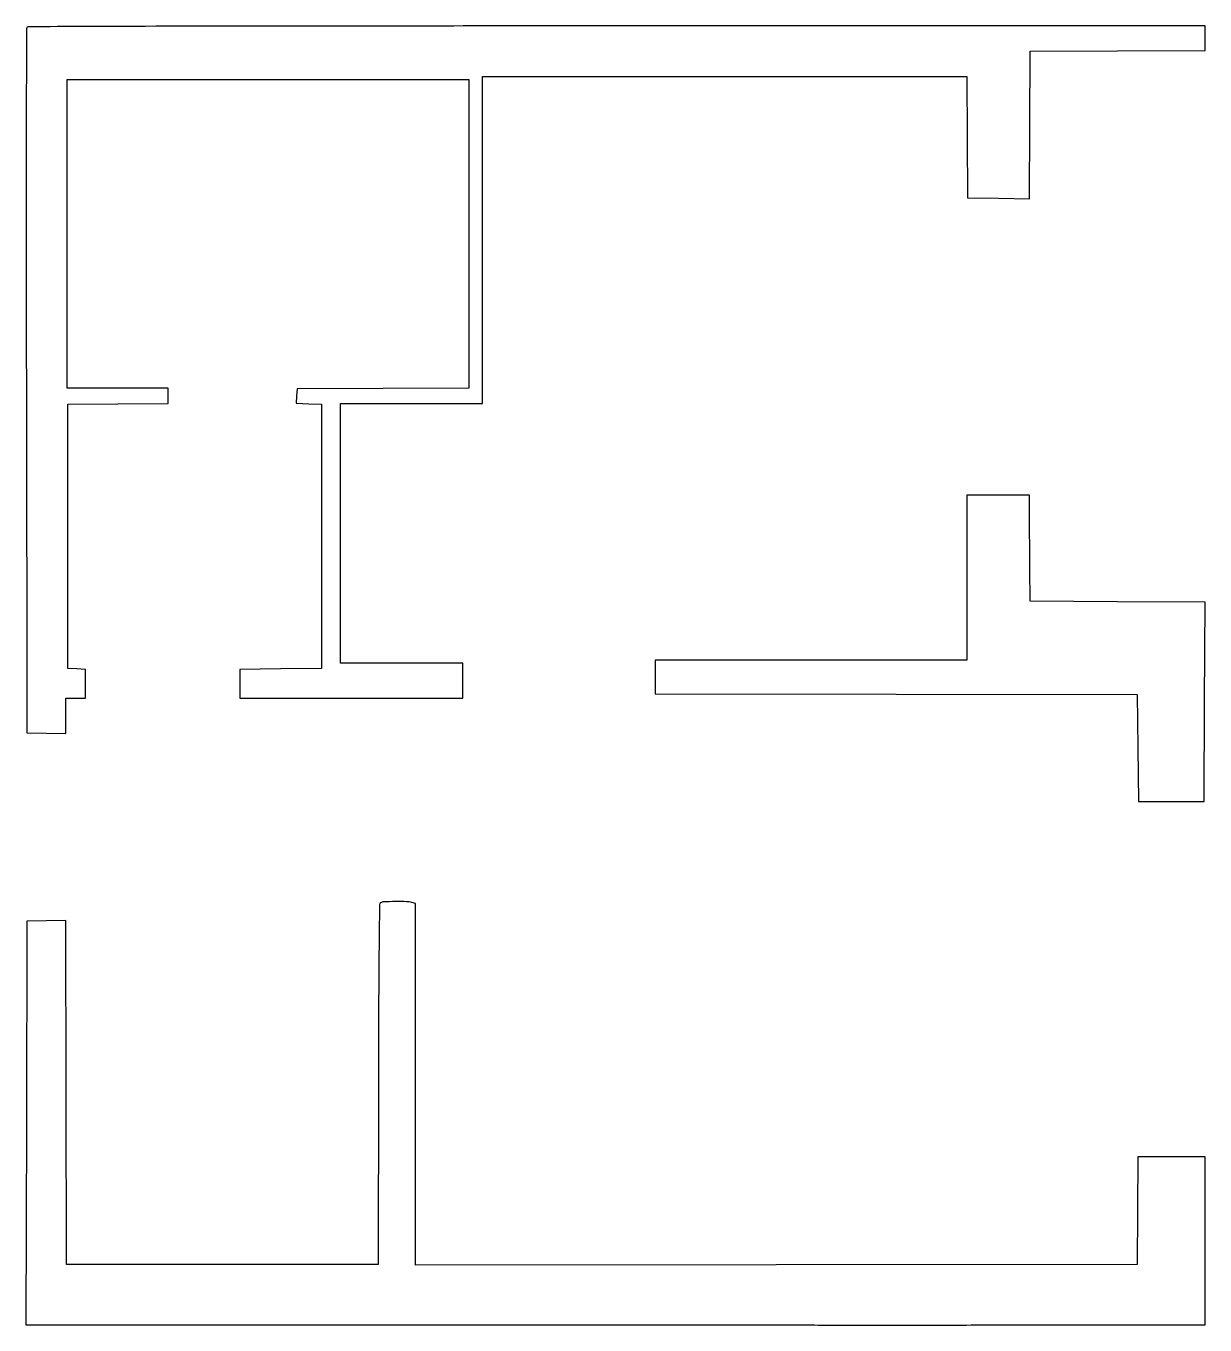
# Model space of a CAD drawing. Extents: x 189 to 961, y 52 to 902.
import ezdxf

# ---------------------------------------------------------------- set-up
doc = ezdxf.new("R2010")
doc.units = 0

msp = doc.modelspace()

# ---------------------------------------------------------------- linework, layer by layer
for points in [[(189.462319, 900.75, 0.090771), (189.267479, 899.691523, 0.000012), (189.2022, 832.304688, 0.000321), (189.179582, 757.778966, 0.000194), (189.243704, 669.5), (189.5, 439.5), (202.25, 439.220123), (215, 438.940246), (215, 450.470123), (215, 462), (221.5, 462), (228, 462), (228, 471.450096), (228, 480.900192), (222.25, 481.200096), (216.5, 481.5), (216.5, 568), (216.5, 654.5), (249.25, 654.763664), (282, 655.027329), (282, 660.013664), (282, 665), (249, 665), (216, 665), (216, 766), (216, 867), (347.5, 867), (479, 867), (479, 766.008326), (479, 665.016652), (422.75, 664.758326), (366.5, 664.5), (366.196896, 659.7913), (365.893791, 655.082601), (374.196896, 654.7913), (382.5, 654.5), (382.5, 568), (382.5, 481.5), (355.75, 481.233667), (329, 480.967333), (329, 471.483667), (329, 462), (402, 462), (475, 462), (475, 473.5), (475, 485), (435, 485), (395, 485), (395, 570), (395, 655), (441.5, 655), (488, 655), (488, 762), (488, 869), (646.488526, 869), (804.977051, 869), (805.238526, 829.25), (805.5, 789.5), (825.740384, 789.229325), (845.980767, 788.95865), (846.240384, 837.229325), (846.5, 885.5), (903.75, 885.75819), (961, 886.016379), (961, 894.00819), (961, 902), (575.468615, 902, 0.000124), (375.14783, 901.950282, 0.000685), (267.293082, 901.748881, 0.00005), (190.535031, 901.492694, 0.310507)], [(805, 541), (805, 487), (703, 487), (601, 487), (601, 476.003096), (601, 465.006191), (758.75, 464.753096), (916.5, 464.5), (917, 429.5), (917.5, 394.5), (939, 394.5), (960.5, 394.5), (960.757239, 459.741807), (961.014478, 524.983614), (903.757239, 525.241807), (846.5, 525.5), (846.330495, 547.5, -0.000069), (846.259697, 556.857469, -0.000058), (846.187136, 566.782812, -0.000059), (846.122945, 575.853392, -0.000162), (846.080495, 582.25), (846, 595), (825.5, 595), (805, 595)], [(421.254135, 328.178226, 0.252748), (420.533431, 326.889469, 0.000535), (420.211418, 303.389335, 0.002196), (419.935807, 269.948336, 0.000424), (419.754135, 209.443538), (419.5, 91.5), (317.5, 91.5), (215.5, 91.5), (215.246562, 204), (214.993124, 316.5), (202.246562, 316.292793), (189.5, 316.085586), (189.246324, 184.042793), (188.992648, 52), (424.246324, 51.998411, -0.000034), (516.943837, 51.991396, -0.000046), (600.822358, 51.971473, -0.000031), (671.225313, 51.943787, -0.000505), (695, 51.908938, 0.000529), (715.468513, 51.879902, 0.000093), (753.926562, 51.873153, 0.000101), (799.023059, 51.882722, 0.000091), (845.75, 51.910527), (961, 52), (961, 107), (961, 162), (939.012793, 162), (917.025585, 162), (916.762793, 126.75), (916.5, 91.5), (680.25, 91.247917), (444, 90.995834), (444, 209.381285), (444, 327.766737), (441.75, 328.369714, 0.059067), (438.151301, 328.89095, 0.008796), (430.815585, 328.95147, 0.005604), (423.260603, 328.796186, 0.134302)]]:
    msp.add_lwpolyline(points, format="xyb", close=True)

doc.saveas('drawing.dxf')
